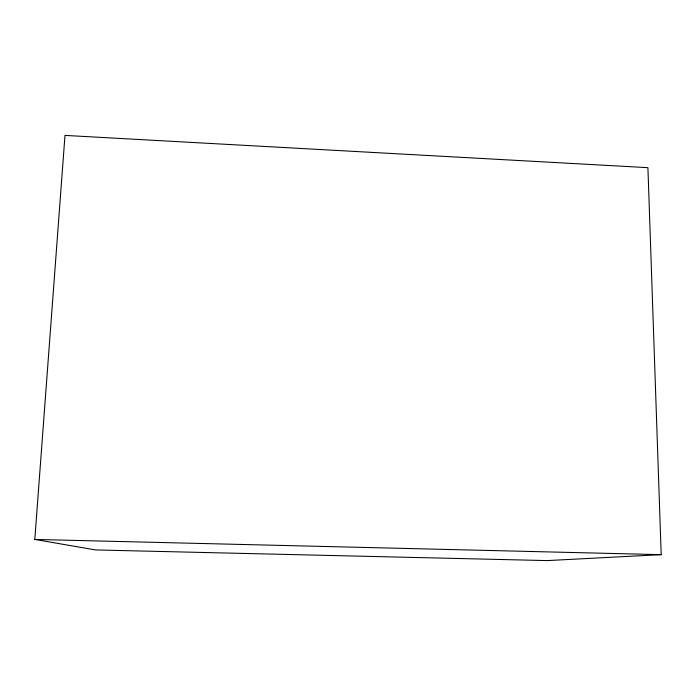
<?xml version="1.0" encoding="UTF-8"?>
<svg xmlns="http://www.w3.org/2000/svg" width="696" height="696" viewBox="0 0 696 696"><rect width="100%" height="100%" fill="white"/><g stroke="black" fill="none" stroke-linecap="round" stroke-linejoin="round"><path stroke-width="1.04" d="M34.8 539.435L64.989 135.407L647.915 167.666L661.2 554.66L547.134 560.593L95.587 549.936L34.8 539.435L661.2 554.66"/></g></svg>
